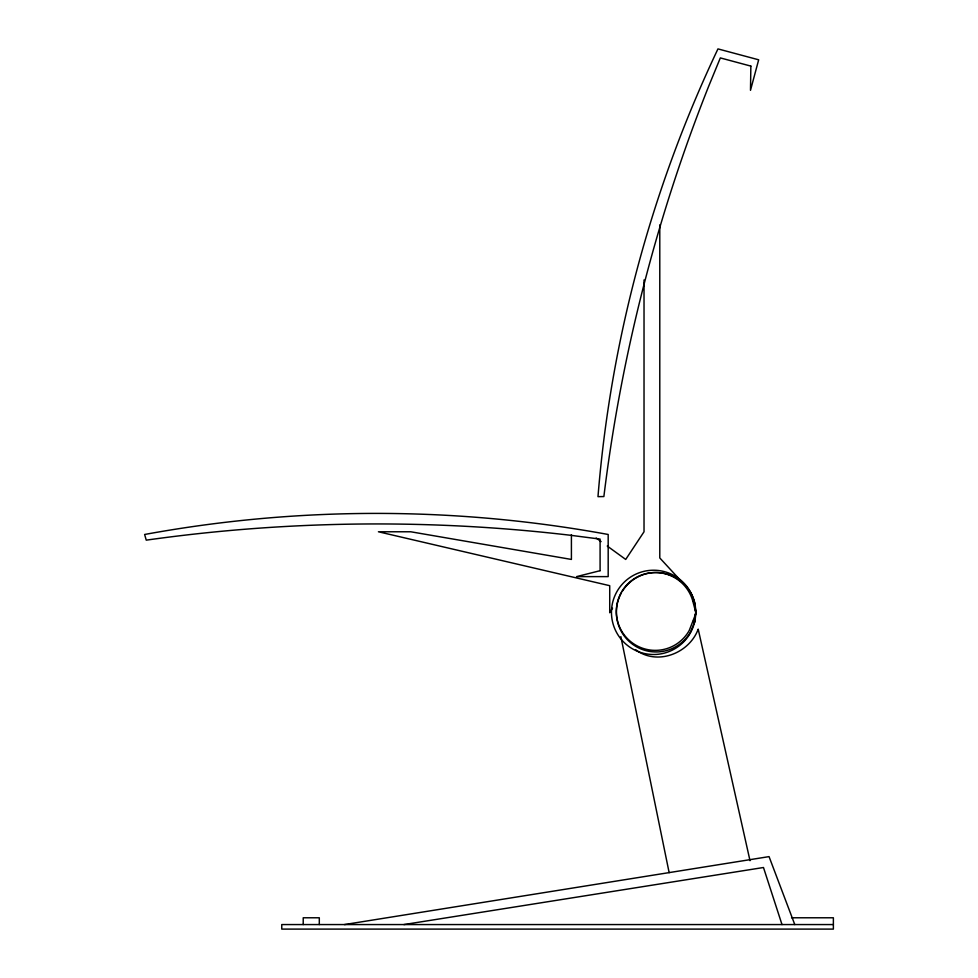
<?xml version="1.0" encoding="UTF-8"?>
<svg xmlns="http://www.w3.org/2000/svg" width="978" height="978" viewBox="0 0 978 978"><rect width="100%" height="100%" fill="white"/><g stroke="black" fill="none" stroke-linecap="round" stroke-linejoin="round"><path stroke-width="1.47" d="M694.307 623.279L695.749 612.375L694.307 601.458L692.754 600.883A38.937 38.937 0 0 0 635.382 577.974A38.937 38.937 0 0 0 628.108 639.319A38.937 38.937 0 0 0 689.245 630.468L695.48 614.441M612.534 608.182L609.722 612.729L609.722 585.688L378.425 531.775L410.76 531.775L571.409 559.44L571.409 534.685M344.476 924.565L769.05 856.618L794.772 924.565M403.902 924.565L763.476 867.51L781.997 924.565M791.557 917.78L833.378 917.78L833.378 929.1L281.762 929.1L281.762 924.565L833.378 924.565M635.529 649.612C656.947 666.018 689.27 653.475 698.206 629.147L750.004 860.689M692.864 621.397L694.429 622.387M596.189 538.022L601.103 541.592M607.252 546.054L625.712 559.44L644.025 531.775L644.025 279.94M681.923 581.959L659.783 557.949L659.783 224.842M692.754 600.883L695.737 612.265A42.14 42.14 0 0 1 632.534 648.866A42.14 42.14 0 0 1 632.534 575.871A42.14 42.14 0 0 1 695.749 612.375M620.859 636.617L669.148 872.682M319.305 924.565L319.305 917.78L303.217 917.78L303.217 924.565M621.421 592.815A39.731 39.731 0 0 0 636.654 646.886A39.731 39.731 0 0 0 690.725 631.654L694.576 622.02L695.798 611.727L694.307 601.458A39.731 39.731 0 0 0 622.167 591.543M750.86 66.101L750.493 90.331L758.671 59.805L717.962 48.9A1285.3 1285.3 0 0 0 597.986 496.653L603.878 496.555A1654.238 1654.238 0 0 1 708.744 86.088L720.334 57.91L750.86 66.101M600.089 570.7L576.568 576.617L608.182 576.617L608.182 534.477A1285.3 1285.3 0 0 0 144.622 534.477L146.248 540.149A1654.238 1654.238 0 0 1 569.881 535.198L600.089 539.098L600.089 570.7"/></g></svg>
